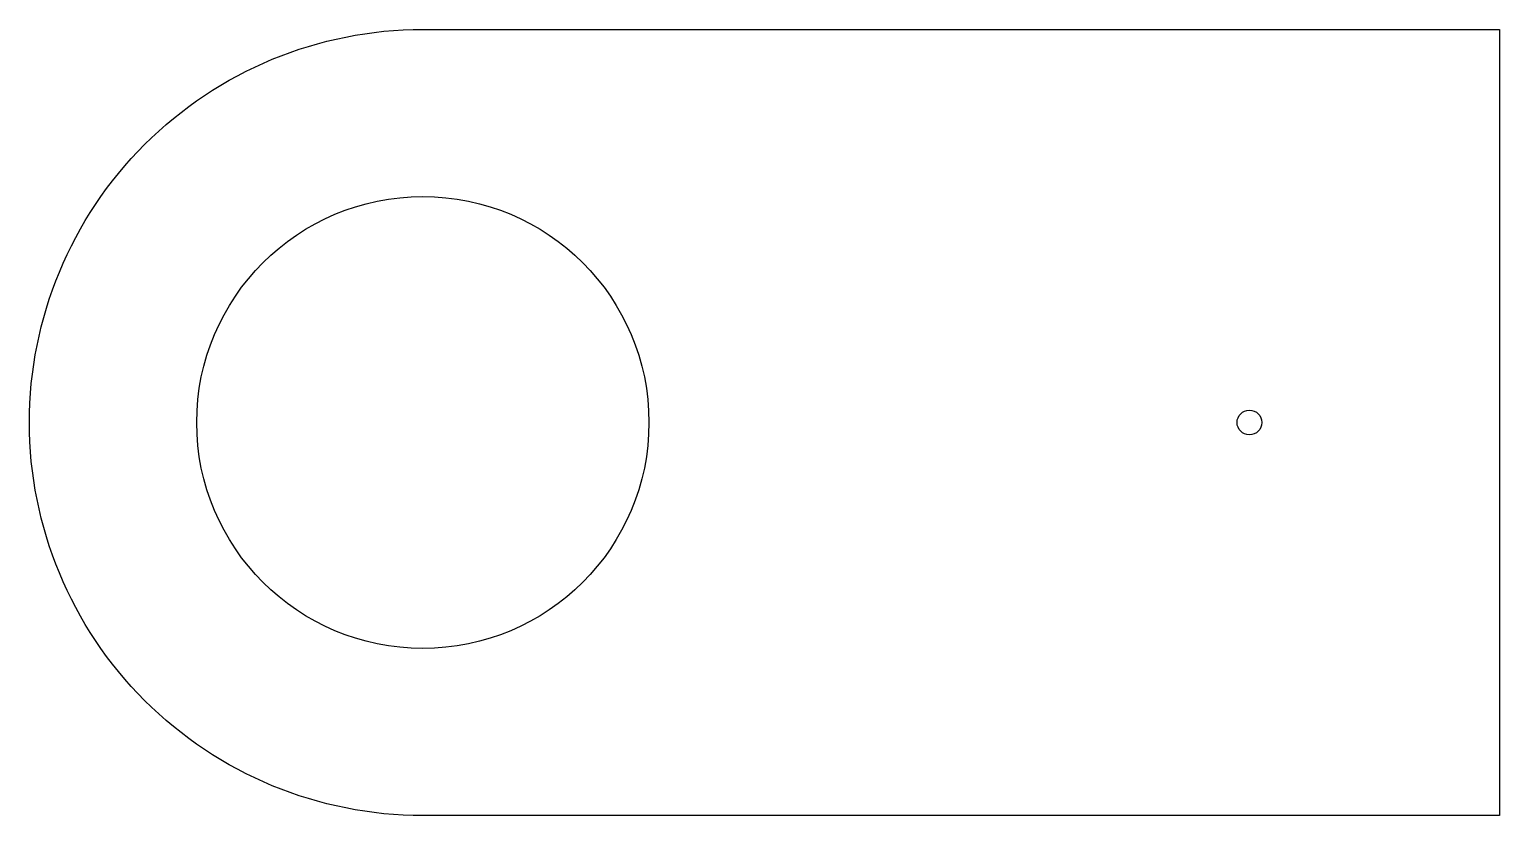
# Model space of a CAD drawing. Extents: x 0 to 888, y 0 to 475.
import ezdxf

# ---------------------------------------------------------------- set-up
doc = ezdxf.new("R2010")
doc.units = 0
doc.layers.get('0').update_dxf_attribs({"color": 2, "linetype": 'CONTINUOUS'})

msp = doc.modelspace()

# ---------------------------------------------------------------- linework, layer by layer
at = {"color": 2, "linetype": 'CONTINUOUS'}
for points in [[(0, 237.5, -0.414214), (237.5, 475), (887.5, 475), (887.5, 0), (237.5, 0, -0.414214)], [(101, 237.5, -1), (374, 237.5, -1)], [(729, 237.5, -1), (744, 237.5, -1)]]:
    msp.add_lwpolyline(points, format="xyb", close=True, dxfattribs=at)

doc.saveas('drawing.dxf')
